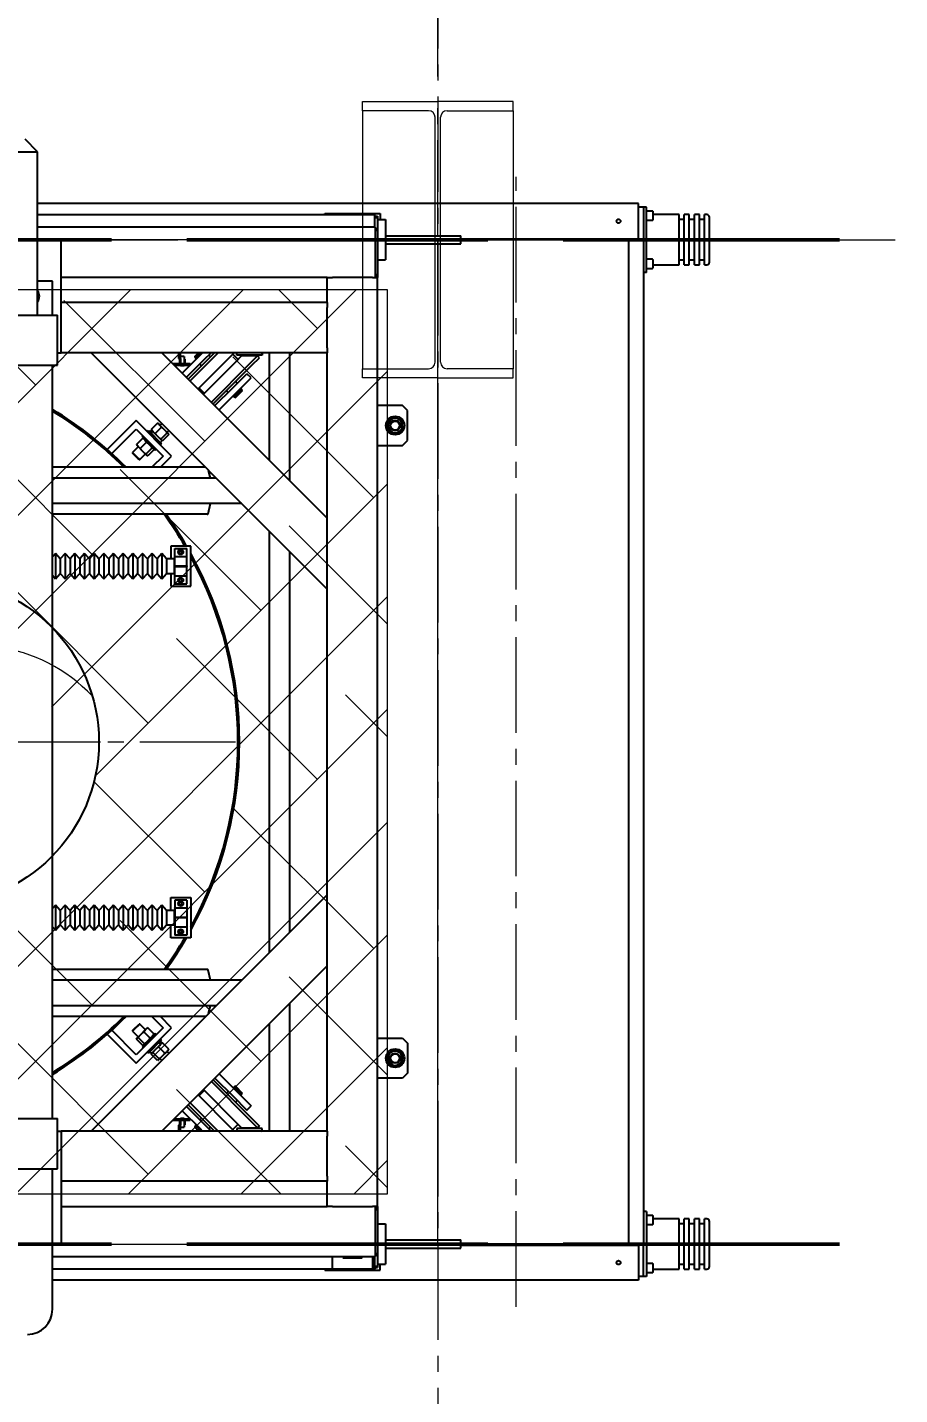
# Model space of a CAD drawing. Header units: millimetres. Extents: x 163705 to 1616509, y 81827 to 302547.
# Drawn here: x 1391923 to 1393661, y 147960 to 150683 of the extents above; entities that cross this region are included whole.
import ezdxf

# ---------------------------------------------------------------- set-up
doc = ezdxf.new("R2010")
doc.units = ezdxf.units.MM
doc.header["$LTSCALE"] = 10
doc.linetypes.add('ACAD_ISO02W100', pattern=[15, 12, -3])
doc.linetypes.add('CENTER2', pattern=[28.575, 19.05, -3.175, 3.175, -3.175])
for name, color, linetype, lineweight in [('1-中心线', 1, 'CENTER2', 0), ('1-剖面线', 8, 'Continuous', 0), ('1-填充', 8, 'Continuous', 18), ('1-标注', 3, 'Continuous', 0), ('1-设备轮廓', 2, 'Continuous', 18), ('1-钢构', 6, 'Continuous', 0)]:
    doc.layers.add(name, color=color, linetype=linetype, lineweight=lineweight)
doc.styles.get("Standard").update_dxf_attribs({"font": 'arial.ttf'})
doc.dimstyles.new('AM_GB50$0', dxfattribs={"dimscale": 50, "dimtxt": 3.5, "dimasz": 3.5, "dimexe": 1, "dimexo": 1, "dimgap": 1.5, "dimtad": 1, "dimdsep": 46, "dimtxsty": 'Standard', "dimcen": 0, "dimclrd": 256, "dimclre": 256, "dimclrt": 2, "dimadec": 0, "dimazin": 2, "dimtp": 0.1, "dimtm": 0.1, "dimtfac": 0.71, "dimtdec": 3, "dimtmove": 0, "dimatfit": 3, "dimfxl": 0, "dimlwd": -1, "dimlwe": -1, "dimarcsym": 0})

# ---------------------------------------------------------------- blocks, each defined once
blk = doc.blocks.new('G$CEDFA10A2')
for p, q in [((0, 535), (0, 553)), ((0, 553), (150, 553)), ((300, 553), (150, 553)), ((300, 535), (300, 553)), ((131.5, 535), (0, 535)), ((0, 535), (0, 21)), ((144.5, 34), (144.5, 522)), ((155.5, 34), (155.5, 522)), ((168.5, 535), (300, 535)), ((300, 535), (300, 21)), ((0, 21), (131.5, 21)), ((0, 3), (0, 21)), ((150, 3), (0, 3)), ((150, 3), (300, 3)), ((300, 21), (168.5, 21)), ((300, 3), (300, 21))]:
    blk.add_line(p, q)
for centre, start, end in [((131.5, 522), 0, 90), ((168.5, 522), 90, 180), ((131.5, 34), 270, 0), ((168.5, 34), 180, 270)]:
    blk.add_arc(centre, 13, start, end)
at = {"layer": '1-中心线'}
for p, q in [((150, 0), (150, 556)), ((-3, 278), (303, 278))]:
    blk.add_line(p, q, dxfattribs=at)
blk.add_text('HC_SUPERPART', height=0.001).set_placement((150, 3))
blk = doc.blocks.new('SW_CENTERMARKSYMBOL_0')
at = {"lineweight": 18}
for p, q in [((0, 5), (0, 774.5)), ((-5, 0), (-774.5, 0)), ((0, 0), (-2.5, 0)), ((0, 0), (0, 2.5)), ((0, 0), (0, -2.5)), ((0, 0), (2.5, 0)), ((5, 0), (774.5, 0)), ((0, -5), (0, -774.5))]:
    blk.add_line(p, q, dxfattribs=at)
blk = doc.blocks.new('G$CE9C43516')
for p, q in [((1744, 2455), (1719, 2480)), ((1338, 2455), (1744, 2455)), ((1744, 2130), (1744, 2455)), ((2941, 2352), (1744, 2352)), ((2941, 2349), (2941, 2352)), ((2941, 2282), (2941, 2349)), ((2951, 2345), (2941, 2345)), ((2957, 2345), (2951, 2345)), ((2951, 2345), (2951, 2280)), ((2957, 2215), (2957, 2345)), ((1744, 2330), (2415, 2330)), ((2316, 2332), (2426, 2332)), ((2316, 2330), (2316, 2332)), ((2415, 2330), (2415, 2318)), ((2415, 2327), (2421, 2327)), ((2415, 2324), (2421, 2324)), ((2415, 2318), (2415, 2305)), ((2421, 2327), (2421, 2324)), ((2421, 2324), (2421, 2302)), ((2421, 2320), (2437, 2320)), ((2426, 2332), (2426, 2320)), ((2437, 2320), (2437, 2240)), ((2968.9, 2337), (2957, 2337)), ((2957, 2319), (2968.9, 2319)), ((2969, 2336.9), (2969, 2319.1)), ((3022, 2330), (2969, 2330)), ((3022, 2230), (3022, 2330)), ((3032, 2320), (3022, 2320)), ((3042, 2330), (3032, 2330)), ((3032, 2230), (3032, 2330)), ((3042, 2230), (3042, 2330)), ((3052, 2320), (3042, 2320)), ((3062, 2330), (3052, 2330)), ((3052, 2230), (3052, 2330)), ((3062, 2230), (3062, 2330)), ((3072, 2320), (3062, 2320)), ((3077, 2330), (3072, 2330)), ((3072, 2230), (3072, 2330)), ((3082, 2235), (3082, 2325)), ((2416, 2305), (1744, 2305)), ((2416, 2305), (2416, 2295)), ((2416, 2302), (2421, 2302)), ((2416, 2299), (2421, 2299)), ((2416, 2295), (2416, 2215)), ((2421, 2302), (2421, 2299)), ((2421, 2299), (2421, 2211)), ((2437, 2288), (2552.4, 2288)), ((2552.4, 2288), (2587, 2288)), ((2587, 2272), (2587, 2288)), ((1791, 2280), (1744, 2280)), ((1791, 2055), (1791, 2280)), ((2437, 2272), (2552.4, 2272)), ((2552.4, 2272), (2587, 2272)), ((2587, 2282), (2941, 2282)), ((2921, 2280), (2587, 2280)), ((2597, 2282), (2597, 2280)), ((2797, 2280), (2797, 2282)), ((2857, 2280), (3182, 2280)), ((2861, 2280), (2861, 2282)), ((2921, 2280), (2921, 280)), ((2951, 2280), (2921, 2280)), ((2921, 2280), (2921, 280)), ((2941, 2282), (2941, 2280)), ((2951, 2280), (2951, 280)), ((2421, 2240), (2437, 2240)), ((2968.9, 2241), (2957, 2241)), ((2969, 2240.9), (2969, 2223.1)), ((3022, 2240), (3032, 2240)), ((3042, 2240), (3052, 2240)), ((3062, 2240), (3072, 2240)), ((2416, 2215), (2416, 2205)), ((2416, 2211), (2421, 2211)), ((2416, 2208), (2421, 2208)), ((2421, 2211), (2421, 2208)), ((2421, 2208), (2421, 2205)), ((2957, 2215), (2951, 2215)), ((2957, 2223), (2968.9, 2223)), ((2969, 2230), (3022, 2230)), ((3032, 2230), (3042, 2230)), ((3052, 2230), (3062, 2230)), ((3072, 2230), (3077, 2230)), ((1773.5, 2197.5), (1744, 2197.5)), ((1773.5, 2130), (1773.5, 2197.5)), ((2321, 2205), (1791, 2205)), ((2321, 2155), (2321, 2205)), ((2321, 2205), (2331, 2205)), ((2411, 2205), (2331, 2205)), ((2411, 2205), (2421, 2205)), ((2421, 355), (2421, 2205)), ((1745.5, 2166.7), (1744, 2169.6)), ((1744, 2164.5), (1745.5, 2166.7)), ((2321, 2155), (1791, 2155)), ((2321, 2155), (2321, 2145)), ((1298.5, 2130), (1783.5, 2130)), ((1783.5, 2030), (1783.5, 2130)), ((2321, 2065), (2321, 2145)), ((1783.5, 2055), (1791, 2055)), ((2321, 2055), (1791, 2055)), ((2321, 1584.3), (1850.3, 2055)), ((2321, 1725.7), (1991.7, 2055)), ((2024.3, 2055), (2024.3, 2043.4)), ((2024.3, 2043.4), (2028.7, 2043.4)), ((2026.9, 2038.5), (2026.9, 2043.4)), ((2028.7, 2043.4), (2028.7, 2055)), ((2035.7, 2047.3), (2028.7, 2047.3)), ((2028.7, 2043.5), (2028.7, 2038.4)), ((2032.1, 2014.6), (2067.5, 2050)), ((2035.7, 2047.3), (2035.7, 2038.4)), ((2037.4, 2042.5), (2035.7, 2042.5)), ((2037.4, 2042.5), (2037.4, 2038.5)), ((2044.1, 2002.6), (2096.5, 2055)), ((2047.6, 1999.1), (2103.6, 2055)), ((2056.9, 2047.2), (2064.7, 2055)), ((2065.4, 2055), (2056.9, 2046.5)), ((2056.9, 2047.2), (2056.9, 2046.5)), ((2056.9, 2046.5), (2059.2, 2044.2)), ((2058.5, 2043.1), (2070.3, 2055)), ((2058.5, 2043.1), (2059.2, 2042.4)), ((2059.2, 2042.4), (2071.8, 2055)), ((2059.2, 2044.2), (2069.9, 2055)), ((2059.5, 2044.6), (2059.7, 2044.4)), ((2060.1, 2043.3), (2060.4, 2043)), ((2063.6, 1983.2), (2128.7, 2048.3)), ((2067.5, 2050), (2072.5, 2055)), ((2076, 2041.6), (2089.4, 2055)), ((2088.4, 2046.9), (2084.8, 2050.4)), ((2128.7, 2048.3), (2135.4, 2055)), ((2143.2, 2041.6), (2132.6, 2052.2)), ((2139.3, 2037.7), (2150.2, 2048.6)), ((2141, 2050), (2141, 2055)), ((2191, 2050), (2141, 2050)), ((2182.1, 2048.6), (2150.2, 2048.6)), ((2166.9, 2033.5), (2182.1, 2048.6)), ((2170.4, 2029.9), (2185.6, 2045.1)), ((2185.6, 2045.1), (2182.1, 2048.6)), ((2191, 2053.3), (2191, 2050)), ((2206, 1840.7), (2206, 2055)), ((2246, 1800.7), (2246, 2055)), ((2321, 2065), (2321, 2055)), ((2321, 505), (2321, 2055)), ((1298.5, 2030), (1783.5, 2030)), ((1773.5, 530), (1773.5, 2030)), ((2013.2, 2033.5), (2047.9, 2033.5)), ((2016.2, 2030.5), (2047.9, 2030.5)), ((2026.9, 2033.5), (2026.9, 2038.5)), ((2026.9, 2033.5), (2028.7, 2033.5)), ((2028.7, 2038.4), (2028.7, 2033.5)), ((2028.7, 2030.5), (2028.7, 2029.8)), ((2028.7, 2029.8), (2035.7, 2029.8)), ((2035.7, 2038.4), (2035.7, 2033.5)), ((2035.7, 2034.5), (2037.4, 2034.5)), ((2035.7, 2030.5), (2035.7, 2029.8)), ((2037.4, 2038.5), (2037.4, 2034.5)), ((2040.6, 2006.1), (2076, 2041.6)), ((2047.9, 2030.5), (2047.9, 2033.5)), ((2067.1, 2032.7), (2070.7, 2029.2)), ((2074.2, 1972.6), (2139.3, 2037.7)), ((2090.1, 1956.6), (2166.9, 2033.5)), ((2093.6, 1953.1), (2170.4, 2029.9)), ((2132.6, 1985), (2160.8, 2013.3)), ((2141.4, 1993.8), (2137.9, 1997.4)), ((2141, 1976.5), (2169.3, 2004.8)), ((2169.3, 2004.8), (2160.8, 2013.3)), ((2065.4, 1985), (2076, 1974.4)), ((2097.1, 1949.6), (2132.6, 1985)), ((2105.6, 1941.1), (2141, 1976.5)), ((2120.2, 1979.7), (2123.7, 1976.1)), ((2133.3, 1968.1), (2149.2, 1984)), ((2133.3, 1968.1), (2134, 1967.4)), ((2134, 1967.4), (2149.9, 1983.3)), ((2134, 1969.4), (2134.3, 1969.1)), ((2135.2, 1968.2), (2149.4, 1982.3)), ((2135.2, 1968.2), (2137.5, 1965.9)), ((2135.4, 1968.7), (2135.6, 1968.5)), ((2137.5, 1965.9), (2151.6, 1980)), ((2137.5, 1965.9), (2138.2, 1965.9)), ((2151.6, 1979.3), (2138.2, 1965.9)), ((2148.5, 1983.2), (2148.1, 1983.6)), ((2149, 1981.9), (2148.8, 1982.2)), ((2149.9, 1983.3), (2149.2, 1984)), ((2151.6, 1980), (2149.4, 1982.3)), ((2151.6, 1979.3), (2151.6, 1980)), ((2471, 1950), (2421, 1950)), ((2481, 1940), (2471, 1950)), ((2481, 1880), (2481, 1940)), ((1940.2, 1919.9), (1882.5, 1862.2)), ((2010.9, 1849.2), (1940.2, 1919.9)), ((1982.9, 1914.6), (1970.3, 1902)), ((1990.9, 1906.6), (1978.3, 1894)), ((1982.9, 1914.6), (1987.4, 1911)), ((1983.9, 1914), (1982.9, 1914.6)), ((1984.6, 1913.8), (1984, 1914.1)), ((1984.6, 1913.8), (1987.4, 1911)), ((1997, 1901.3), (1987.4, 1911)), ((1991.1, 1914.2), (1987.6, 1910.7)), ((1990.9, 1906.6), (1997, 1901.3)), ((2444.8, 1918.8), (2439.7, 1912.3)), ((2439.7, 1912.3), (2442.8, 1904.7)), ((2441, 1908.7), (2441.4, 1906.4)), ((2441.4, 1906.4), (2442, 1906.6)), ((2449.9, 1925.3), (2444.8, 1918.8)), ((2458, 1924.1), (2449.9, 1925.3)), ((2466.2, 1923), (2458, 1924.1)), ((2469.2, 1915.3), (2466.2, 1923)), ((2467.2, 1901.2), (2472.3, 1907.7)), ((1891.5, 1854.2), (1940.2, 1903)), ((1940.2, 1903), (1994, 1849.2)), ((1953.2, 1884.9), (1940.6, 1872.3)), ((1954, 1889.2), (1951.9, 1887.1)), ((1951.9, 1887.1), (1978.1, 1860.9)), ((1953.2, 1884.9), (1957.5, 1881.4)), ((1954.2, 1884.3), (1953.2, 1884.9)), ((1954.9, 1884.1), (1954.2, 1884.4)), ((1957.5, 1881.4), (1961, 1877.1)), ((1964.6, 1899.8), (1962.5, 1897.7)), ((1964.6, 1899.8), (1990.8, 1873.6)), ((1970.6, 1900.9), (1967, 1897.4)), ((1972.6, 1898.9), (1969, 1895.4)), ((1973.7, 1897.8), (1970.2, 1894.2)), ((1973.9, 1897.5), (1970.3, 1902)), ((1970.3, 1902), (1970.9, 1901)), ((1970.6, 1900.9), (1972.6, 1898.9)), ((1970.8, 1900.9), (1971.1, 1900.3)), ((1972.6, 1898.9), (1973, 1898.5)), ((1973.7, 1897.8), (1973, 1898.5)), ((1973.7, 1897.8), (1991.9, 1879.6)), ((1983.6, 1887.9), (1978.3, 1894)), ((1989.7, 1882.6), (1983.6, 1887.9)), ((1988.4, 1876), (1991.9, 1879.6)), ((2002.3, 1895.2), (1989.7, 1882.6)), ((1990.9, 1880.6), (1989.7, 1882.6)), ((1993, 1879.3), (1990.9, 1880.6)), ((1991.3, 1880.1), (1991.9, 1879.8)), ((2005.6, 1891.9), (1993, 1879.3)), ((1997, 1901.3), (2002.3, 1895.2)), ((2004.3, 1894), (1997, 1901.3)), ((2001.7, 1896.6), (2005.2, 1900.1)), ((2002.3, 1895.2), (2004.3, 1894)), ((2004.3, 1894), (2005.6, 1891.9)), ((2004.8, 1893.6), (2004.3, 1894)), ((2005.1, 1893), (2004.8, 1893.6)), ((2442.9, 1904.3), (2442.2, 1904)), ((2445.8, 1897), (2454, 1895.9)), ((2454, 1895.9), (2462.1, 1894.7)), ((2462.1, 1894.7), (2467.2, 1901.2)), ((2471, 1870), (2481, 1880)), ((1944.5, 1867.6), (1933.1, 1856.3)), ((1933.1, 1856.3), (1933.1, 1854.9)), ((1933.1, 1856.3), (1945.2, 1844.2)), ((1944, 1844), (1933.1, 1854.9)), ((1944.1, 1868), (1940.6, 1872.3)), ((1940.6, 1872.3), (1941.2, 1871.4)), ((1941.1, 1871.3), (1941.4, 1870.6)), ((1944.1, 1868), (1941.4, 1870.6)), ((1948.4, 1864.5), (1944.1, 1868)), ((1953.7, 1858.4), (1944.1, 1868)), ((1947.3, 1842.1), (1958.6, 1853.5)), ((1961, 1877.1), (1948.4, 1864.5)), ((1953.7, 1858.4), (1948.4, 1864.5)), ((1959.8, 1853.1), (1953.7, 1858.4)), ((1961.1, 1850.9), (1953.7, 1858.4)), ((1972.4, 1865.7), (1959.8, 1853.1)), ((1961.1, 1850.9), (1959.8, 1853.1)), ((1961, 1877.1), (1967.1, 1871.8)), ((1975.9, 1862.2), (1963.3, 1849.6)), ((1967.1, 1871.8), (1972.4, 1865.7)), ((1972.4, 1865.7), (1974.6, 1864.4)), ((1975.4, 1863.2), (1975.1, 1863.9)), ((1978.1, 1860.9), (1980.2, 1863)), ((1988.7, 1871.5), (1990.8, 1873.6)), ((2421, 1870), (2471, 1870)), ((2078.5, 1826.8), (1773.5, 1826.8)), ((1945.9, 1842.1), (1944, 1844)), ((1945.2, 1844.2), (1947.3, 1842.1)), ((1945.9, 1842.1), (1947.3, 1842.1)), ((1961.6, 1850.4), (1961.1, 1850.9)), ((1961.6, 1850.4), (1962.3, 1850.1)), ((1994, 1849.2), (1971.6, 1826.8)), ((1988.5, 1826.8), (2010.9, 1849.2)), ((2099.9, 1805.4), (1773.5, 1805.4)), ((2088.1, 1805.4), (2084.6, 1820.7)), ((2150.7, 1754.6), (1773.5, 1754.6)), ((2083.5, 1734.4), (2088.1, 1754.6)), ((2081.9, 1733.2), (1773.5, 1733.2)), ((2206, 860.7), (2206, 1699.3)), ((2009, 1670), (2009, 1644.5)), ((2049, 1670), (2009, 1670)), ((2017, 1665), (2041, 1665)), ((2017, 1664.5), (2017, 1665)), ((2017, 1649.5), (2017, 1664.5)), ((2041, 1664.5), (2041, 1665)), ((2041, 1649.5), (2041, 1664.5)), ((2049, 1590), (2049, 1670)), ((1779.6, 1655), (1773.5, 1648.3)), ((1789.2, 1644.5), (1779.6, 1655)), ((1779.6, 1655), (1779.6, 1605)), ((1798.9, 1655), (1789.2, 1644.5)), ((1789.2, 1644.5), (1789.2, 1615.5)), ((1808.5, 1644.5), (1798.9, 1655)), ((1798.9, 1655), (1798.9, 1605)), ((1818.1, 1655), (1808.5, 1644.5)), ((1808.5, 1644.5), (1808.5, 1615.5)), ((1827.8, 1644.5), (1818.1, 1655)), ((1818.1, 1655), (1818.1, 1605)), ((1837.4, 1655), (1827.8, 1644.5)), ((1827.8, 1644.5), (1827.8, 1615.5)), ((1847, 1644.5), (1837.4, 1655)), ((1837.4, 1655), (1837.4, 1605)), ((1856.6, 1655), (1847, 1644.5)), ((1847, 1644.5), (1847, 1615.5)), ((1866.2, 1644.5), (1856.6, 1655)), ((1856.6, 1655), (1856.6, 1605)), ((1875.9, 1655), (1866.2, 1644.5)), ((1866.2, 1644.5), (1866.2, 1615.5)), ((1885.5, 1644.5), (1875.9, 1655)), ((1875.9, 1655), (1875.9, 1605)), ((1895.1, 1655), (1885.5, 1644.5)), ((1885.5, 1644.5), (1885.5, 1615.5)), ((1904.8, 1644.5), (1895.1, 1655)), ((1895.1, 1655), (1895.1, 1605)), ((1914.4, 1655), (1904.8, 1644.5)), ((1904.8, 1644.5), (1904.8, 1615.5)), ((1924, 1644.5), (1914.4, 1655)), ((1914.4, 1655), (1914.4, 1605)), ((1933.6, 1655), (1924, 1644.5)), ((1924, 1644.5), (1924, 1615.5)), ((1943.2, 1644.5), (1933.6, 1655)), ((1933.6, 1655), (1933.6, 1605)), ((1952.9, 1655), (1943.2, 1644.5)), ((1943.2, 1644.5), (1943.2, 1615.5)), ((1962.5, 1644.5), (1952.9, 1655)), ((1952.9, 1655), (1952.9, 1605)), ((1972.1, 1655), (1962.5, 1644.5)), ((1962.5, 1644.5), (1962.5, 1615.5)), ((1981.8, 1644.5), (1972.1, 1655)), ((1972.1, 1655), (1972.1, 1605)), ((1991.4, 1655), (1981.8, 1644.5)), ((1981.8, 1644.5), (1981.8, 1615.5)), ((2001, 1644.5), (1991.4, 1655)), ((1991.4, 1655), (1991.4, 1605)), ((2016, 1644.5), (2001, 1644.5)), ((2001, 1644.5), (2001, 1615.5)), ((2016, 1644.5), (2016, 1615.5)), ((2017, 1642.5), (2016, 1642.5)), ((2017, 1649.5), (2017, 1649)), ((2017, 1648.5), (2017, 1649)), ((2017, 1649), (2041, 1649)), ((2017, 1630.5), (2017, 1648.5)), ((2028.8, 1660.8), (2026.4, 1659.2)), ((2026.4, 1659.2), (2026.7, 1656.4)), ((2026.7, 1656.4), (2029.2, 1655.2)), ((2031.3, 1659.6), (2028.8, 1660.8)), ((2029.2, 1655.2), (2031.6, 1656.8)), ((2031.6, 1656.8), (2031.3, 1659.6)), ((2041, 1649.5), (2041, 1649)), ((2041, 1648.5), (2041, 1649)), ((2041, 1630.5), (2041, 1648.5)), ((2246, 900.7), (2246, 1659.3)), ((1773.5, 1611.7), (1779.6, 1605)), ((1779.6, 1605), (1789.2, 1615.5)), ((1789.2, 1615.5), (1798.9, 1605)), ((1798.9, 1605), (1808.5, 1615.5)), ((1808.5, 1615.5), (1818.1, 1605)), ((1818.1, 1605), (1827.8, 1615.5)), ((1827.8, 1615.5), (1837.4, 1605)), ((1837.4, 1605), (1847, 1615.5)), ((1847, 1615.5), (1856.6, 1605)), ((1856.6, 1605), (1866.2, 1615.5)), ((1866.2, 1615.5), (1875.9, 1605)), ((1875.9, 1605), (1885.5, 1615.5)), ((1885.5, 1615.5), (1895.1, 1605)), ((1895.1, 1605), (1904.8, 1615.5)), ((1904.8, 1615.5), (1914.4, 1605)), ((1914.4, 1605), (1924, 1615.5)), ((1924, 1615.5), (1933.6, 1605)), ((1933.6, 1605), (1943.2, 1615.5)), ((1943.2, 1615.5), (1952.9, 1605)), ((1952.9, 1605), (1962.5, 1615.5)), ((1962.5, 1615.5), (1972.1, 1605)), ((1972.1, 1605), (1981.8, 1615.5)), ((1981.8, 1615.5), (1991.4, 1605)), ((1991.4, 1605), (2001, 1615.5)), ((2001, 1615.5), (2016, 1615.5)), ((2009, 1615.5), (2009, 1590)), ((2016, 1617.5), (2017, 1617.5)), ((2017, 1630.5), (2041, 1630.5)), ((2017, 1611.5), (2017, 1629.5)), ((2017, 1629.5), (2041, 1629.5)), ((2017, 1611), (2017, 1611.5)), ((2017, 1611), (2041, 1611)), ((2017, 1611), (2017, 1610.5)), ((2017, 1595.5), (2017, 1610.5)), ((2026, 1630.5), (2026, 1629.5)), ((2032, 1629.5), (2032, 1630.5)), ((2040, 1629.5), (2040, 1630.5)), ((2041, 1630.5), (2041, 1629.5)), ((2041, 1611.5), (2041, 1629.5)), ((2041, 1611), (2041, 1611.5)), ((2041, 1611), (2041, 1610.5)), ((2041, 1595.5), (2041, 1610.5)), ((2009, 1590), (2049, 1590)), ((2017, 1595), (2017, 1595.5)), ((2017, 1595), (2041, 1595)), ((2027.1, 1604.2), (2026.2, 1601.4)), ((2026.2, 1601.4), (2028.1, 1599.3)), ((2029.9, 1604.7), (2027.1, 1604.2)), ((2028.1, 1599.3), (2030.9, 1599.8)), ((2031.8, 1602.6), (2029.9, 1604.7)), ((2030.9, 1599.8), (2031.8, 1602.6)), ((2041, 1595), (2041, 1595.5)), ((1779.6, 955), (1773.5, 948.3)), ((1789.2, 944.5), (1779.6, 955)), ((1779.6, 955), (1779.6, 931.6)), ((1798.9, 955), (1789.2, 944.5)), ((1808.5, 944.5), (1798.9, 955)), ((1798.9, 955), (1798.9, 931.6)), ((1818.1, 955), (1808.5, 944.5)), ((1827.8, 944.5), (1818.1, 955)), ((1818.1, 955), (1818.1, 931.6)), ((1837.4, 955), (1827.8, 944.5)), ((1847, 944.5), (1837.4, 955)), ((1837.4, 955), (1837.4, 931.6)), ((1856.6, 955), (1847, 944.5)), ((2321, 975.7), (1850.3, 505)), ((1866.2, 944.5), (1856.6, 955)), ((1856.6, 955), (1856.6, 931.6)), ((1875.9, 955), (1866.2, 944.5)), ((1885.5, 944.5), (1875.9, 955)), ((1875.9, 955), (1875.9, 931.6)), ((1895.1, 955), (1885.5, 944.5)), ((1904.8, 944.5), (1895.1, 955)), ((1895.1, 955), (1895.1, 931.6)), ((1914.4, 955), (1904.8, 944.5)), ((1924, 944.5), (1914.4, 955)), ((1914.4, 955), (1914.4, 931.6)), ((1933.6, 955), (1924, 944.5)), ((1943.2, 944.5), (1933.6, 955)), ((1933.6, 955), (1933.6, 931.6)), ((1952.9, 955), (1943.2, 944.5)), ((1962.5, 944.5), (1952.9, 955)), ((1952.9, 955), (1952.9, 931.6)), ((1972.1, 955), (1962.5, 944.5)), ((1981.8, 944.5), (1972.1, 955)), ((1972.1, 955), (1972.1, 931.6)), ((1991.4, 955), (1981.8, 944.5)), ((2001, 944.5), (1991.4, 955)), ((1991.4, 955), (1991.4, 931.6)), ((2009, 970), (2049, 970)), ((2009, 944.5), (2009, 970)), ((2041, 965), (2017, 965)), ((2017, 965), (2017, 964.5)), ((2017, 964.5), (2017, 949.5)), ((2028.1, 960.7), (2026.2, 958.6)), ((2026.2, 958.6), (2027.1, 955.8)), ((2027.1, 955.8), (2029.9, 955.3)), ((2030.9, 960.2), (2028.1, 960.7)), ((2029.9, 955.3), (2031.8, 957.4)), ((2031.8, 957.4), (2030.9, 960.2)), ((2041, 965), (2041, 964.5)), ((2041, 964.5), (2041, 949.5)), ((2049, 970), (2049, 890)), ((1779.6, 931.6), (1779.6, 905)), ((1789.2, 944.5), (1789.2, 930.9)), ((1789.2, 930.9), (1789.2, 915.5)), ((1798.9, 931.6), (1798.9, 905)), ((1808.5, 944.5), (1808.5, 930.9)), ((1808.5, 930.9), (1808.5, 915.5)), ((1818.1, 931.6), (1818.1, 905)), ((1827.8, 944.5), (1827.8, 930.9)), ((1827.8, 930.9), (1827.8, 915.5)), ((1837.4, 931.6), (1837.4, 905)), ((1847, 944.5), (1847, 930.9)), ((1847, 930.9), (1847, 915.5)), ((1856.6, 931.6), (1856.6, 905)), ((1866.2, 944.5), (1866.2, 930.9)), ((1866.2, 930.9), (1866.2, 915.5)), ((1875.9, 931.6), (1875.9, 905)), ((1885.5, 944.5), (1885.5, 930.9)), ((1885.5, 930.9), (1885.5, 915.5)), ((1895.1, 931.6), (1895.1, 905)), ((1904.8, 944.5), (1904.8, 930.9)), ((1904.8, 930.9), (1904.8, 915.5)), ((1914.4, 931.6), (1914.4, 905)), ((1924, 944.5), (1924, 930.9)), ((1924, 930.9), (1924, 915.5)), ((1933.6, 931.6), (1933.6, 905)), ((1943.2, 944.5), (1943.2, 930.9)), ((1943.2, 930.9), (1943.2, 915.5)), ((1952.9, 931.6), (1952.9, 905)), ((1962.5, 944.5), (1962.5, 930.9)), ((1962.5, 930.9), (1962.5, 915.5)), ((1972.1, 931.6), (1972.1, 905)), ((1981.8, 944.5), (1981.8, 930.9)), ((1981.8, 930.9), (1981.8, 915.5)), ((1991.4, 931.6), (1991.4, 905)), ((2016, 944.5), (2001, 944.5)), ((2001, 944.5), (2001, 930.9)), ((2001, 930.9), (2001, 915.5)), ((2016, 944.5), (2016, 930.9)), ((2017, 942.5), (2016, 942.5)), ((2016, 930.9), (2016, 915.5)), ((2017, 949), (2017, 949.5)), ((2041, 949), (2017, 949)), ((2017, 949), (2017, 948.5)), ((2017, 948.5), (2017, 930.5)), ((2041, 930.5), (2017, 930.5)), ((2041, 929.5), (2017, 929.5)), ((2017, 929.5), (2017, 911.5)), ((2026, 930.5), (2026, 929.5)), ((2032, 929.5), (2032, 930.5)), ((2040, 929.5), (2040, 930.5)), ((2041, 949), (2041, 949.5)), ((2041, 949), (2041, 948.5)), ((2041, 948.5), (2041, 930.5)), ((2041, 930.5), (2041, 929.5)), ((2041, 929.5), (2041, 911.5)), ((1773.5, 911.7), (1779.6, 905)), ((1779.6, 905), (1789.2, 915.5)), ((1789.2, 915.5), (1798.9, 905)), ((1798.9, 905), (1808.5, 915.5)), ((1808.5, 915.5), (1818.1, 905)), ((1818.1, 905), (1827.8, 915.5)), ((1827.8, 915.5), (1837.4, 905)), ((1837.4, 905), (1847, 915.5)), ((1847, 915.5), (1856.6, 905)), ((1856.6, 905), (1866.2, 915.5)), ((1866.2, 915.5), (1875.9, 905)), ((1875.9, 905), (1885.5, 915.5)), ((1885.5, 915.5), (1895.1, 905)), ((1895.1, 905), (1904.8, 915.5)), ((1904.8, 915.5), (1914.4, 905)), ((1914.4, 905), (1924, 915.5)), ((1924, 915.5), (1933.6, 905)), ((1933.6, 905), (1943.2, 915.5)), ((1943.2, 915.5), (1952.9, 905)), ((1952.9, 905), (1962.5, 915.5)), ((1962.5, 915.5), (1972.1, 905)), ((1972.1, 905), (1981.8, 915.5)), ((1981.8, 915.5), (1991.4, 905)), ((1991.4, 905), (2001, 915.5)), ((2001, 915.5), (2016, 915.5)), ((2009, 890), (2009, 915.5)), ((2016, 917.5), (2017, 917.5)), ((2017, 911.5), (2017, 911)), ((2041, 911), (2017, 911)), ((2017, 910.5), (2017, 911)), ((2017, 910.5), (2017, 895.5)), ((2026.7, 903.6), (2026.4, 900.8)), ((2026.4, 900.8), (2028.8, 899.2)), ((2029.2, 904.8), (2026.7, 903.6)), ((2028.8, 899.2), (2031.3, 900.4)), ((2031.6, 903.2), (2029.2, 904.8)), ((2031.3, 900.4), (2031.6, 903.2)), ((2041, 911.5), (2041, 911)), ((2041, 910.5), (2041, 911)), ((2041, 910.5), (2041, 895.5)), ((2049, 890), (2009, 890)), ((2017, 895.5), (2017, 895)), ((2041, 895), (2017, 895)), ((2041, 895.5), (2041, 895)), ((2081.9, 826.8), (1773.5, 826.8)), ((2321, 834.3), (1991.7, 505)), ((2088.1, 805.4), (2083.5, 825.6)), ((2150.7, 805.4), (1773.5, 805.4)), ((2099.9, 754.6), (1773.5, 754.6)), ((2084.6, 739.3), (2088.1, 754.6)), ((2246, 505), (2246, 759.3)), ((2078.5, 733.2), (1773.5, 733.2)), ((1935, 707), (1945.9, 717.9)), ((1947.3, 717.9), (1935.2, 705.8)), ((1940.2, 640.1), (2010.9, 710.8)), ((1994, 710.8), (1940.2, 657)), ((1947.3, 717.9), (1945.9, 717.9)), ((1958.6, 706.5), (1947.3, 717.9)), ((1959, 706.9), (1963.3, 710.4)), ((1959, 706.9), (1961.6, 709.6)), ((1962.3, 709.9), (1961.6, 709.6)), ((1963.3, 710.4), (1962.4, 709.8)), ((1975.9, 697.8), (1963.3, 710.4)), ((1971.6, 733.2), (1994, 710.8)), ((2010.9, 710.8), (1988.5, 733.2)), ((2206, 505), (2206, 719.3)), ((1882.5, 697.8), (1940.2, 640.1)), ((1940.2, 657), (1891.5, 705.8)), ((1933.1, 705.1), (1935, 707)), ((1935.2, 705.8), (1933.1, 703.7)), ((1933.1, 705.1), (1933.1, 703.7)), ((1933.1, 703.7), (1944.5, 692.4)), ((1953.2, 675.1), (1940.6, 687.7)), ((1941.4, 689.4), (1941.1, 688.7)), ((1941.4, 689.4), (1941.9, 689.9)), ((1941.9, 689.9), (1949.4, 697.3)), ((1941.9, 689.9), (1944.1, 691.2)), ((1944.1, 691.2), (1949.4, 697.3)), ((1956.7, 678.6), (1944.1, 691.2)), ((1949.4, 697.3), (1959, 706.9)), ((1949.4, 697.3), (1955.5, 702.6)), ((1978.1, 699.1), (1951.9, 672.9)), ((1955.5, 702.6), (1959, 706.9)), ((1968.1, 690), (1955.5, 702.6)), ((1962.8, 683.9), (1956.7, 678.6)), ((1968.1, 690), (1962.8, 683.9)), ((1990.8, 686.4), (1964.6, 660.2)), ((1972.4, 693.5), (1968.1, 690)), ((1975.9, 697.8), (1972.4, 693.5)), ((1975.1, 696.1), (1975.4, 696.8)), ((1975.3, 696.8), (1975.9, 697.8)), ((1980.2, 697), (1978.1, 699.1)), ((1988.8, 677.3), (1985.2, 680.8)), ((1989.9, 678.4), (1986.4, 682)), ((1991.9, 680.4), (1988.4, 684)), ((1990.8, 686.4), (1988.7, 688.5)), ((2421, 690), (2471, 690)), ((2471, 690), (2481, 680)), ((1951.9, 672.9), (1954, 670.8)), ((1954.2, 675.6), (1954.9, 675.9)), ((1956.7, 678.6), (1955.4, 676.4)), ((1962.5, 662.3), (1964.6, 660.2)), ((1967, 662.6), (1970.6, 659.1)), ((1970.3, 658), (1971.6, 660.1)), ((1982.9, 645.4), (1970.3, 658)), ((1988.8, 677.3), (1970.6, 659.1)), ((1971.1, 659.7), (1970.8, 659.1)), ((1971.6, 660.1), (1973.6, 661.3)), ((1973.6, 661.3), (1978.9, 667.4)), ((1986.2, 648.7), (1973.6, 661.3)), ((1978.9, 667.4), (1985, 672.7)), ((1997.6, 660.1), (1985, 672.7)), ((1985, 646.7), (1992.3, 654)), ((1992.3, 654), (1986.2, 648.7)), ((1988.5, 677.1), (1993, 680.7)), ((1988.8, 677.3), (1989.5, 678)), ((1989.9, 678.4), (1989.5, 678)), ((1991.9, 680.4), (1989.9, 678.4)), ((1991.9, 680.2), (1991.3, 679.9)), ((1993, 680.7), (1992, 680.1)), ((1992.3, 654), (2002, 663.6)), ((1997.6, 660.1), (1992.3, 654)), ((2005.6, 668.1), (1993, 680.7)), ((2005.2, 659.9), (2001.7, 663.4)), ((2005.6, 668.1), (2002, 663.6)), ((2004.8, 666.4), (2002, 663.6)), ((2004.8, 666.4), (2005.1, 667)), ((2005, 667.1), (2005.6, 668.1)), ((2440.7, 656), (2441.9, 647.9)), ((2446.8, 660.9), (2446.3, 661.5)), ((2453.5, 666.3), (2447.1, 661.2)), ((2450.4, 664), (2448.3, 663)), ((2448.3, 663), (2448.7, 662.4)), ((2461.2, 663.3), (2453.5, 666.3)), ((2468.9, 660.3), (2461.2, 663.3)), ((2470.1, 652.1), (2468.9, 660.3)), ((2481, 680), (2481, 620)), ((1985, 646.7), (1982.9, 645.4)), ((1984, 645.9), (1984.6, 646.2)), ((1984.6, 646.2), (1985, 646.7)), ((1986.2, 648.7), (1985, 646.7)), ((1987.6, 649.3), (1991.1, 645.8)), ((2441.9, 647.9), (2443.1, 639.7)), ((2443.1, 639.7), (2450.8, 636.7)), ((2450.8, 636.7), (2458.5, 633.7)), ((2464.9, 638.8), (2471.3, 644)), ((2471.3, 644), (2470.1, 652.1)), ((2090.1, 603.4), (2166.9, 526.5)), ((2093.6, 606.9), (2170.4, 530.1)), ((2097.1, 610.4), (2132.6, 575)), ((2105.6, 618.9), (2141, 583.5)), ((2471, 610), (2421, 610)), ((2481, 620), (2471, 610)), ((2063.6, 576.8), (2128.7, 511.7)), ((2076, 585.6), (2065.4, 575)), ((2074.2, 587.4), (2139.3, 522.3)), ((2123.7, 583.9), (2120.2, 580.3)), ((2132.6, 575), (2160.8, 546.7)), ((2134.1, 592.5), (2133.4, 591.8)), ((2133.4, 591.8), (2149.3, 575.9)), ((2134.3, 590.9), (2134, 590.6)), ((2134.1, 592.5), (2150.1, 576.6)), ((2137.5, 594.1), (2135.2, 591.8)), ((2135.2, 591.8), (2149.4, 577.7)), ((2135.6, 591.5), (2135.4, 591.3)), ((2138.2, 594.1), (2137.5, 594.1)), ((2151.6, 580), (2137.5, 594.1)), ((2138.2, 594.1), (2151.6, 580.7)), ((2141, 583.5), (2169.3, 555.2)), ((2148.1, 576.4), (2148.5, 576.8)), ((2148.8, 577.8), (2149, 578.1)), ((2149.3, 575.9), (2150.1, 576.6)), ((2149.4, 577.7), (2151.6, 580)), ((2151.6, 580), (2151.6, 580.7)), ((2032.1, 545.4), (2067.5, 510)), ((2040.6, 553.9), (2076, 518.4)), ((2044.1, 557.4), (2096.5, 505)), ((2047.6, 560.9), (2103.6, 505)), ((2137.9, 562.6), (2141.4, 566.2)), ((2160.8, 546.7), (2169.3, 555.2)), ((1298.5, 530), (1783.5, 530)), ((1783.5, 430), (1783.5, 530)), ((2013.2, 526.5), (2047.9, 526.5)), ((2016.2, 529.5), (2047.9, 529.5)), ((2028.7, 526.5), (2026.9, 526.5)), ((2026.9, 521.5), (2026.9, 526.5)), ((2026.9, 516.5), (2026.9, 521.5)), ((2035.7, 530.2), (2028.7, 530.2)), ((2028.7, 530.2), (2028.7, 529.5)), ((2028.7, 526.5), (2028.7, 521.4)), ((2028.7, 521.4), (2028.7, 516.4)), ((2035.7, 530.2), (2035.7, 529.5)), ((2035.7, 526.5), (2035.7, 521.4)), ((2037.4, 525.5), (2035.7, 525.5)), ((2035.7, 521.4), (2035.7, 512.7)), ((2035.7, 517.5), (2037.4, 517.5)), ((2037.4, 525.5), (2037.4, 521.5)), ((2037.4, 521.5), (2037.4, 517.5)), ((2047.9, 529.5), (2047.9, 526.5)), ((2059.1, 517.7), (2058.4, 517)), ((2059.1, 517.7), (2071.8, 505)), ((2070.7, 530.8), (2067.1, 527.3)), ((2076, 518.4), (2089.4, 505)), ((2132.6, 507.8), (2143.2, 518.4)), ((2139.3, 522.3), (2150.2, 511.4)), ((2166.9, 526.5), (2182.1, 511.4)), ((2170.4, 530.1), (2185.6, 514.9)), ((1783.5, 505), (1791, 505)), ((1791, 505), (1791, 280)), ((2321, 505), (1791, 505)), ((2024.3, 516.6), (2024.3, 516.5)), ((2024.3, 516.6), (2026.9, 516.6)), ((2026.9, 516.5), (2024.3, 516.5)), ((2024.3, 516.4), (2024.3, 516.5)), ((2024.3, 516.5), (2026.9, 516.5)), ((2024.3, 516.5), (2024.3, 516.5)), ((2024.3, 516.4), (2024.3, 505)), ((2028.7, 516.4), (2024.3, 516.4)), ((2026.9, 516.5), (2026.9, 516.5)), ((2026.9, 516.5), (2028.7, 516.5)), ((2028.7, 505), (2028.7, 516.4)), ((2028.7, 516.4), (2028.7, 516.4)), ((2028.7, 512.7), (2035.7, 512.7)), ((2059.2, 515.8), (2056.9, 513.5)), ((2056.9, 513.5), (2056.9, 512.8)), ((2056.9, 513.5), (2065.4, 505)), ((2064.7, 505), (2056.9, 512.8)), ((2058.4, 517), (2070.3, 505)), ((2059.2, 515.8), (2069.9, 505)), ((2059.7, 515.6), (2059.5, 515.4)), ((2060.4, 517), (2060.1, 516.7)), ((2067.5, 510), (2072.5, 505)), ((2084.8, 509.6), (2088.4, 513.1)), ((2128.7, 511.7), (2135.4, 505)), ((2191, 510), (2141, 510)), ((2141, 510), (2141, 505)), ((2150.2, 511.4), (2182.1, 511.4)), ((2182.1, 511.4), (2185.6, 514.9)), ((2191, 506.7), (2191, 510)), ((2321, 505), (2321, 495)), ((2321, 415), (2321, 495)), ((1298.5, 430), (1783.5, 430)), ((1773.5, 150), (1773.5, 430)), ((2321, 415), (2321, 405)), ((2321, 405), (1791, 405)), ((2321, 355), (2321, 405)), ((1791, 355), (2321, 355)), ((2331, 355), (2321, 355)), ((2331, 355), (2411, 355)), ((2421, 355), (2411, 355)), ((2416, 355), (2416, 345)), ((2421, 355), (2421, 352)), ((2416, 352), (2421, 352)), ((2416, 349), (2421, 349)), ((2416, 345), (2416, 265)), ((2421, 352), (2421, 349)), ((2421, 349), (2421, 261)), ((2957, 345), (2951, 345)), ((2957, 345), (2957, 215)), ((2968.9, 337), (2957, 337)), ((2969, 336.9), (2969, 319.1)), ((3022, 330), (2969, 330)), ((3022, 230), (3022, 330)), ((3042, 330), (3032, 330)), ((3032, 230), (3032, 330)), ((3042, 230), (3042, 330)), ((3062, 330), (3052, 330)), ((3052, 230), (3052, 330)), ((3062, 230), (3062, 330)), ((3077, 330), (3072, 330)), ((3072, 230), (3072, 330)), ((2421, 320), (2437, 320)), ((2437, 320), (2437, 240)), ((2957, 319), (2968.9, 319)), ((2969, 319.1), (2969, 319.1)), ((3032, 320), (3022, 320)), ((3052, 320), (3042, 320)), ((3072, 320), (3062, 320)), ((3082, 235), (3082, 325)), ((1791, 280), (1773.5, 280)), ((2437, 288), (2552.4, 288)), ((2552.4, 288), (2587, 288)), ((2587, 272), (2587, 288)), ((2921, 280), (2587, 280)), ((2587, 278), (2941, 278)), ((2597, 280), (2597, 278)), ((2797, 278), (2797, 280)), ((2857, 280), (3182, 280)), ((2861, 278), (2861, 280)), ((2951, 280), (2921, 280)), ((2941, 278), (2941, 280)), ((2941, 278), (2941, 211)), ((2951, 215), (2951, 280)), ((1773.5, 255), (2416, 255)), ((2331, 230), (2331, 255)), ((2352, 253), (2352, 255)), ((2389, 252), (2353, 252)), ((2390, 255), (2390, 253)), ((2411, 255), (2411, 230)), ((2415, 255), (2415, 242)), ((2416, 265), (2416, 255)), ((2416, 261), (2421, 261)), ((2416, 258), (2421, 258)), ((2421, 261), (2421, 258)), ((2421, 258), (2421, 236)), ((2437, 272), (2552.4, 272)), ((2552.4, 272), (2587, 272)), ((2331, 230), (1773.5, 230)), ((2316, 230), (2316, 228)), ((2316, 228), (2426, 228)), ((2411, 230), (2331, 230)), ((2415, 230), (2411, 230)), ((2415, 242), (2415, 230)), ((2415, 236), (2421, 236)), ((2415, 233), (2421, 233)), ((2421, 240), (2437, 240)), ((2421, 236), (2421, 233)), ((2426, 228), (2426, 240)), ((2968.9, 241), (2957, 241)), ((2957, 223), (2968.9, 223)), ((2969, 240.9), (2969, 223.3)), ((2969, 230), (3022, 230)), ((2969, 223.3), (2969, 223.1)), ((3022, 240), (3032, 240)), ((3032, 230), (3042, 230)), ((3042, 240), (3052, 240)), ((3052, 230), (3062, 230)), ((3062, 240), (3072, 240)), ((3072, 230), (3077, 230)), ((2941, 208), (1773.5, 208)), ((2951, 215), (2941, 215)), ((2941, 211), (2941, 208)), ((2957, 215), (2951, 215))]:
    blk.add_line(p, q)
at = {"flags": 128}
for points in [[(2416.9, 2327), (2416.7, 2327.2), (2415, 2328.4)], [(2442.2, 1904), (2443.2, 1902), (2444.6, 1900.2)], [(2446.3, 661.5), (2444.7, 659.9), (2443.3, 658.1)], [(2415, 231.6), (2416.7, 232.8), (2416.9, 233)]]:
    blk.add_lwpolyline(points, dxfattribs=at)
for centre, radius in [((2901, 2317), 4), ((2456, 1910), 18.5), ((2456, 1910), 10), ((2456, 1910), 9), ((2029, 1658), 5), ((2029, 1602), 5), ((2029, 958), 5), ((2029, 902), 5), ((2456, 650), 18.5), ((2456, 650), 10), ((2456, 650), 9), ((2901, 243), 4)]:
    blk.add_circle(centre, radius)
for centre, radius, start, end in [((2968.9, 2336.9), 0.1, 0, 90), ((2968.9, 2319.1), 0.1, 270, 0), ((3077, 2325), 5, 0, 90), ((2968.9, 2240.9), 0.1, 0, 90), ((3077, 2235), 5, 270, 0), ((2968.9, 2223.1), 0.1, 270, 0), ((1729, 2167.5), 18.5, 324.1752, 35.8248), ((2189.3, 2053.3), 1.67, 0, 90), ((1371, 1280), 775, 44.877, 58.711), ((1371, 1280), 772, 45.0991, 58.5756), ((2456, 1910), 14.3, 141.8984, 201.8984), ((2456, 1910), 15.1, 123.13, 159.9432), ((2456, 1910), 14.3, 81.8984, 141.8984), ((2456, 1910), 15.1, 64.8671, 98.7369), ((2456, 1910), 14.3, 21.8984, 81.8984), ((2456, 1910), 14.3, 321.8984, 21.8984), ((2456, 1910), 15.1, 4.4928, 39.3764), ((2456, 1910), 14.3, 201.8984, 261.8984), ((2456, 1910), 15.1, 245.0552, 278.9357), ((2456, 1910), 14.3, 261.8984, 321.8984), ((2456, 1910), 15.1, 304.4288, 339.2896), ((1371, 1280), 772, 30.3434, 35.945), ((1371, 1280), 775, 30.2136, 35.7843), ((2081.9, 1734.8), 1.59, 270, 347), ((1371, 1280), 775, 331.0259, 28.9741), ((1371, 1280), 772, 331.4306, 28.5694), ((1371, 1280), 772, 324.055, 329.6566), ((1371, 1280), 775, 324.2157, 329.7864), ((2081.9, 825.2), 1.59, 13, 90), ((1371, 1280), 772, 301.4244, 314.9009), ((1371, 1280), 775, 301.289, 315.123), ((2456, 650), 14.3, 128.5631, 188.5631), ((2456, 650), 14.3, 68.5631, 128.5631), ((2456, 650), 15.1, 49.7947, 86.6079), ((2456, 650), 14.3, 8.5631, 68.5631), ((2456, 650), 15.1, 351.5318, 25.4016), ((2456, 650), 15.1, 171.7199, 205.6004), ((2456, 650), 14.3, 188.5631, 248.5631), ((2456, 650), 15.1, 231.0935, 265.9542), ((2456, 650), 14.3, 248.5631, 308.5631), ((2456, 650), 15.1, 291.1575, 326.0411), ((2456, 650), 14.3, 308.5631, 8.5631), ((2189.3, 506.7), 1.67, 270, 0), ((2968.9, 336.9), 0.1, 0, 90), ((3077, 325), 5, 0, 90), ((2968.9, 319.1), 0.1, 270, 0), ((2353, 253), 1, 180, 270), ((2389, 253), 1, 270, 0), ((2968.9, 240.9), 0.1, 0, 90), ((2968.9, 223.1), 0.1, 270, 0), ((3077, 235), 5, 270, 0), ((1723.5, 150), 50, 270, 0)]:
    blk.add_arc(centre, radius, start, end)
for points, knots in [([(1987.4, 1911), (1988.3, 1909.9), (1989.6, 1908.5), (1990.7, 1906.9), (1990.9, 1906.6)], [0, 0, 0, 0, 0.774963, 1, 1, 1, 1]), ([(2472.3, 1907.7), (2472.1, 1908.2), (2471.1, 1910.8), (2470, 1913.3), (2469.2, 1915.3)], [0, 0, 0, 0, 0.225037, 1, 1, 1, 1]), ([(1978.3, 1894), (1978, 1894.2), (1976.4, 1895.3), (1975, 1896.6), (1973.9, 1897.5)], [0, 0, 0, 0, 0.225037, 1, 1, 1, 1]), ([(2442.8, 1904.7), (2443.6, 1902.7), (2444.6, 1900.1), (2445.6, 1897.6), (2445.8, 1897)], [0, 0, 0, 0, 0.774963, 1, 1, 1, 1]), ([(1975.4, 1863.2), (1975.5, 1863), (1975.7, 1862.7), (1975.9, 1862.4), (1975.9, 1862.2)], [0, 0, 0, 0, 0.500529, 1, 1, 1, 1]), ([(1963.3, 1849.6), (1963.1, 1849.6), (1962.3, 1850), (1961.7, 1850.5), (1961.1, 1850.9)], [0, 0, 0, 0, 0.225037, 1, 1, 1, 1]), ([(1940.6, 687.7), (1940.6, 687.9), (1941, 688.7), (1941.5, 689.3), (1941.9, 689.9)], [0, 0, 0, 0, 0.225037, 1, 1, 1, 1]), ([(1954.2, 675.6), (1954, 675.5), (1953.7, 675.3), (1953.4, 675.1), (1953.2, 675.1)], [0, 0, 0, 0, 0.500529, 1, 1, 1, 1]), ([(1985, 672.7), (1985.2, 673), (1986.3, 674.6), (1987.6, 676), (1988.5, 677.1)], [0, 0, 0, 0, 0.225037, 1, 1, 1, 1]), ([(2002, 663.6), (2000.9, 662.7), (1999.5, 661.4), (1997.9, 660.3), (1997.6, 660.1)], [0, 0, 0, 0, 0.7749632, 1, 1, 1, 1]), ([(2447.1, 661.2), (2445.4, 659.8), (2443.3, 658.1), (2441.1, 656.4), (2440.7, 656)], [0, 0, 0, 0, 0.774963, 1, 1, 1, 1]), ([(2458.5, 633.7), (2458.9, 634.1), (2461.1, 635.8), (2463.2, 637.5), (2464.9, 638.8)], [0, 0, 0, 0, 0.225037, 1, 1, 1, 1])]:
    blk.add_open_spline(points, degree=3, knots=knots)
at = {"layer": '1-中心线'}
blk.add_line((2697, 155), (2697, 2405), dxfattribs=at)
at = {"layer": '1-中心线', "lineweight": 0}
blk.add_blockref('SW_CENTERMARKSYMBOL_0', (1371, 1280), dxfattribs=at)
blk = doc.blocks.new('G$CE8A1B22C')
blk.add_circle((328, 328), 325)
at = {"layer": '1-中心线'}
for p, q in [((328, 0), (328, 656)), ((0, 328), (656, 328))]:
    blk.add_line(p, q, dxfattribs=at)
at = {"layer": '1-剖面线'}
blk.add_arc((404.3, 195.4), 325, 43.5125, 196.2853, dxfattribs=at)
blk = doc.blocks.new('*D581')
at = {"layer": '1-标注', "transparency": 16777216}
for p, q in [((1391740.9, 149637.6), (1391740.9, 151121.6)), ((1392740.9, 150584.6), (1392740.9, 151121.6)), ((1391915.9, 151071.6), (1392565.9, 151071.6))]:
    blk.add_line(p, q, dxfattribs=at)
for points in [[(1391915.9, 151100.8), (1391915.9, 151042.5), (1391740.9, 151071.6)], [(1392565.9, 151100.8), (1392565.9, 151042.5), (1392740.9, 151071.6)]]:
    blk.add_solid(points, dxfattribs=at)
at = {"layer": 'Defpoints', "transparency": 16777216}
for p in [(1392740.9, 151071.6), (1392740.9, 150534.6), (1391740.9, 149587.6)]:
    blk.add_point(p, dxfattribs=at)
at = {"layer": '1-标注', "transparency": 16777216, "insert": (1392240.9, 151236), "char_height": 175, "attachment_point": 5}
blk.add_mtext('1000', dxfattribs=at)
blk = doc.blocks.new('A$C5A5F0ED2')
at = {"layer": '1-填充'}
h = blk.add_hatch(dxfattribs=at)
h.set_pattern_fill('ANSI38', color=256, scale=50)
h.paths.add_polyline_path([(100, 100), (5900, 100), (5900, 1900), (100, 1900)])
h.paths.add_polyline_path([(675, 1000, 1), (1325, 1000, 1)], flags=16)
h.paths.add_polyline_path([(3325, 1000, 0.677608), (2764.3, 776.2, 0.677608)], flags=16)
h.paths.add_polyline_path([(5325, 1000, 0.677608), (4764.3, 776.2, 0.677608)], flags=16)
for points in [[(0, 0), (6000, 0), (6000, 2000), (0, 2000)], [(100, 100), (5900, 100), (5900, 1900), (100, 1900)]]:
    blk.add_lwpolyline(points, close=True, dxfattribs=at)
blk.add_blockref('G$CE8A1B22C', (4672, 672))

msp = doc.modelspace()

# ---------------------------------------------------------------- linework, layer by layer
at = {"layer": '1-中心线'}
for p, q in [((1392740.928, 152259.738), (1392740.928, 140559.499)), ((1345741.278, 150259.632), (1397741.203, 150259.632))]:
    msp.add_line(p, q, dxfattribs=at)
at = {"layer": '1-设备轮廓', "color": 5, "linetype": 'ACAD_ISO02W100', "lineweight": 50, "ltscale": 5}
for points in [[(1350240.928, 150259.632), (1393540.926, 150259.632)], [(1350240.928, 148259.632), (1393540.926, 148259.632)]]:
    msp.add_lwpolyline(points, dxfattribs=at)

# ---------------------------------------------------------------- block references
for name, p in [('G$CE9C43516', (1390199.928, 147979.632)), ('A$C5A5F0ED2', (1386740.929, 148259.632)), ('G$CE8A1B22C', (1391412.928, 148931.643))]:
    msp.add_blockref(name, p)
at = {"layer": '1-钢构'}
msp.add_blockref('G$CEDFA10A2', (1392590.928, 149981.632), dxfattribs=at)

# ---------------------------------------------------------------- dimensions: what is measured, and where the dimension line sits
at = {"layer": '1-标注'}
dim = msp.add_linear_dim(base=(1392740.928, 151071.645), p1=(1391740.928, 149587.643), p2=(1392740.928, 150534.632), dimstyle='AM_GB50$0', override={"dimtmove": 1}, dxfattribs=at)
dim.commit()
dim.dimension.update_dxf_attribs({"geometry": '*D581', "text_midpoint": (1392240.928, 151235.996)})

doc.saveas('drawing.dxf')
